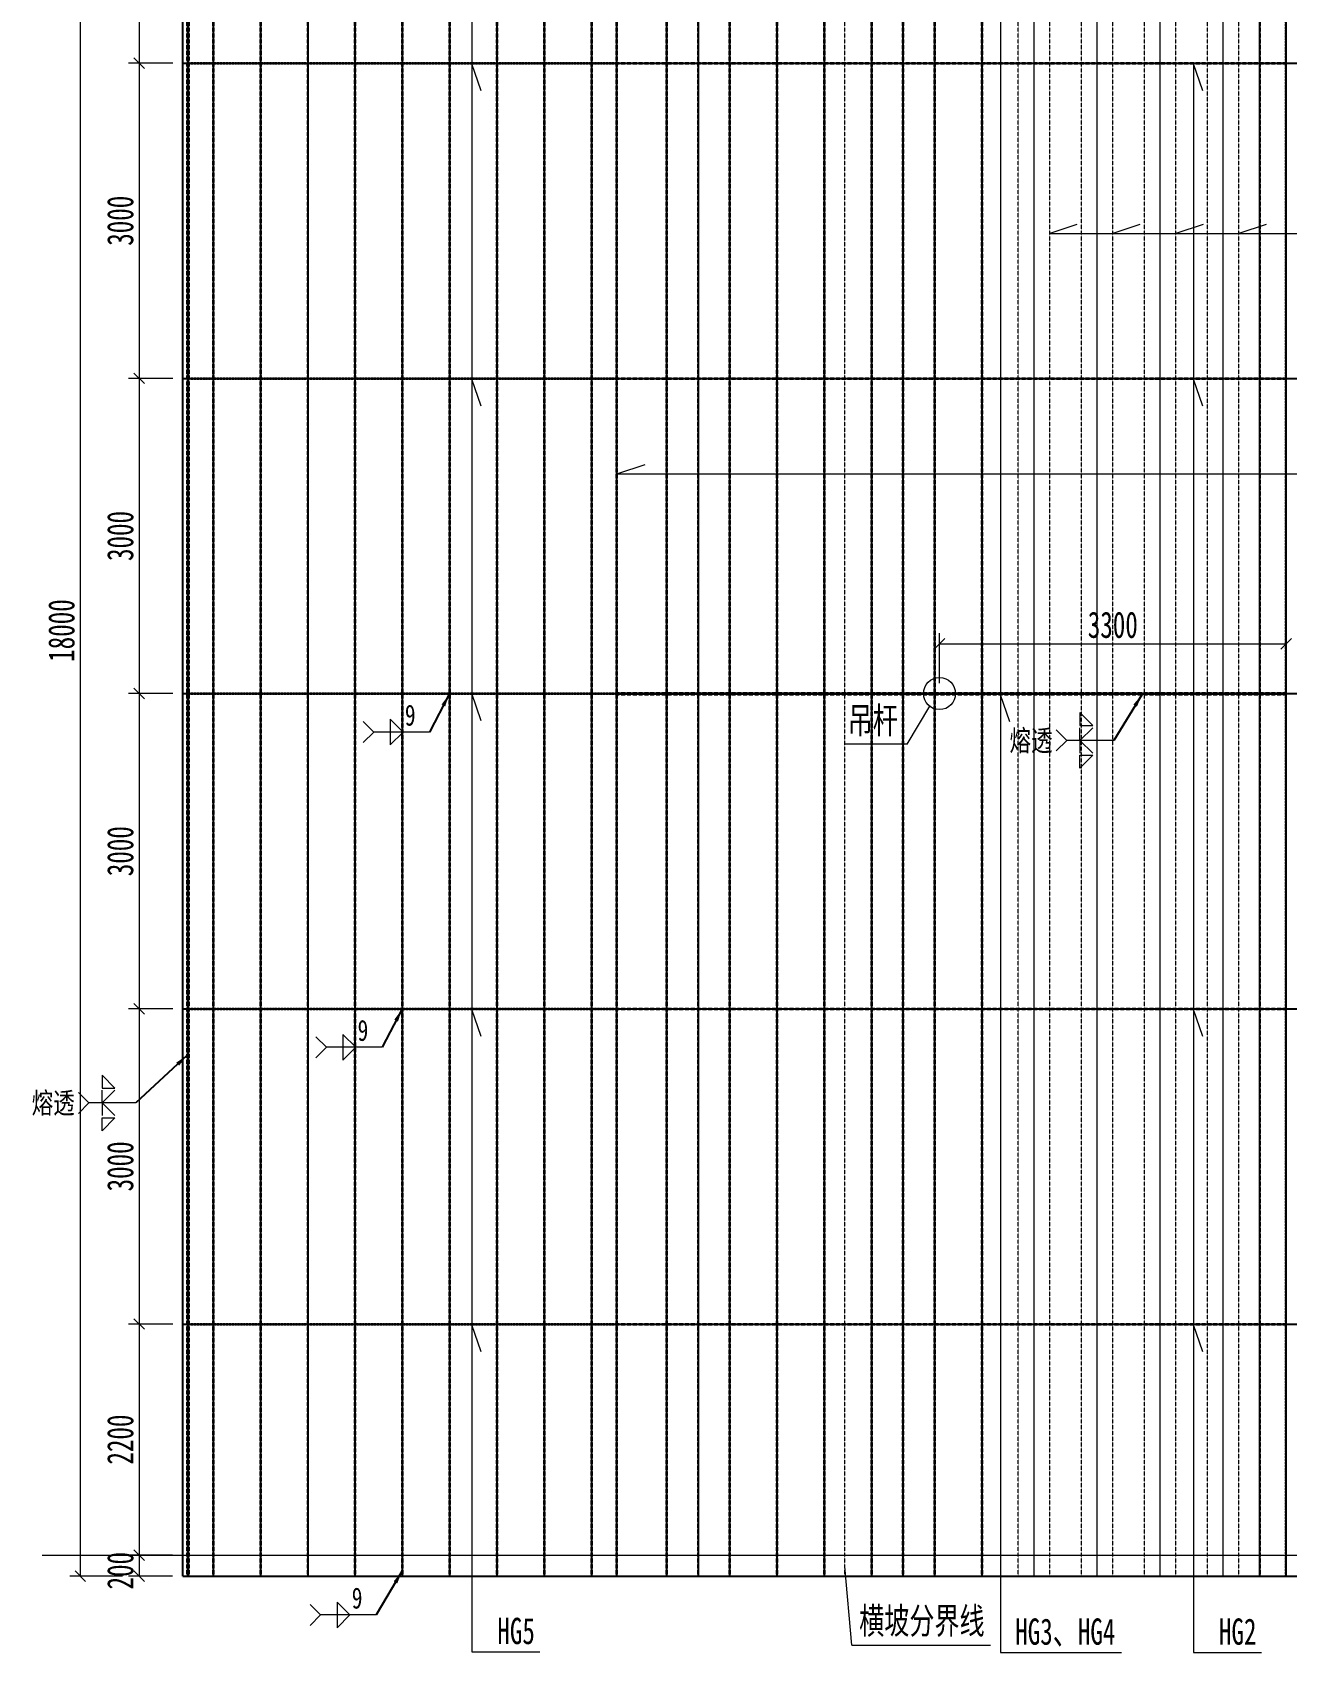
# Model space of a CAD drawing. Header units: millimetres. Extents: x 44597 to 300567, y -113054 to 73044.
# Drawn here: x 121384 to 133320, y -60600 to -45180 of the extents above; entities that cross this region are included whole.
import ezdxf
from ezdxf.enums import TextEntityAlignment as Align

# ---------------------------------------------------------------- set-up
doc = ezdxf.new("R2010")
doc.units = ezdxf.units.MM
doc.linetypes.add('CENTER2', pattern=[28.575, 19.05, -3.175, 3.175, -3.175])
doc.linetypes.add('DASHED', pattern=[0.75, 0.5, -0.25])
doc.layers.get('Defpoints').update_dxf_attribs({"color": 8})
for name, color, linetype, lineweight in [('Dim', 4, 'Continuous', 15), ('中心线', 2, 'CENTER2', 15), ('文字', 7, 'Continuous', 15), ('细实线', 4, 'Continuous', 15), ('虚线', 7, 'DASHED', 13), ('钢板粗线', 1, 'Continuous', 25)]:
    doc.layers.add(name, color=color, linetype=linetype, lineweight=lineweight)
doc.layers.add('Text', color=4, linetype='Continuous')
doc.styles.add('111', font='', dxfattribs={"width": 0.7})
doc.styles.add('BM_Dim', font='', dxfattribs={"width": 0.85})
doc.styles.add('SMEDI', font='', dxfattribs={"width": 0.75})
doc.styles.get("Standard").update_dxf_attribs({"font": ''})
doc.styles.get('111').set_extended_font_data('仿宋_GB2312')
doc.styles.get('BM_Dim').set_extended_font_data('仿宋_GB2312')
doc.styles.get('SMEDI').set_extended_font_data('仿宋_GB2312')
doc.styles.get('Standard').set_extended_font_data('仿宋_GB2312')
doc.dimstyles.new('200', dxfattribs={"dimscale": 0, "dimtxt": 2.5, "dimasz": 1, "dimexe": 1, "dimexo": 1, "dimgap": 0.6, "dimtad": 1, "dimdec": 0, "dimdsep": 46, "dimtxsty": '111', "dimblk": 'OBLIQUE', "dimcen": 0, "dimclrd": 4, "dimclre": 4, "dimclrt": 4, "dimadec": 1, "dimazin": 2, "dimtfac": 1, "dimtdec": 0, "dimtix": 1, "dimtmove": 2, "dimatfit": 3, "dimfxl": 4, "dimfxlon": 1, "dimtolj": 1, "dimlwd": -1, "dimlwe": -1, "dimarcsym": 0})
doc.dimstyles.new('MSteel_1.0_1.0', dxfattribs={"dimtxt": 3, "dimasz": 1.2, "dimexe": 1, "dimexo": 1, "dimgap": 1, "dimtad": 3, "dimtoh": 1, "dimdec": 0, "dimzin": 0, "dimdsep": 46, "dimtxsty": 'Standard', "dimblk": 'ARCHTICK', "dimcen": 0.09, "dimclrd": 3, "dimclre": 3, "dimadec": 0, "dimazin": 0, "dimtfac": 1, "dimtdec": 4, "dimtofl": 0, "dimtmove": 0, "dimatfit": 3, "dimfxl": 1, "dimtolj": 1, "dimtzin": 0, "dimarcsym": 0})

# ---------------------------------------------------------------- blocks, each defined once
blk = doc.blocks.new('_Oblique')
at = {"color": 0, "linetype": 'ByBlock', "lineweight": -2}
blk.add_line((-0.5, -0.5), (0.5, 0.5), dxfattribs=at)
blk = doc.blocks.new('*D365')
at = {"layer": 'Defpoints', "color": 0, "transparency": 16777216}
for p in [(122821, -42473), (122400, -45473), (122821, -45473)]:
    blk.add_point(p, dxfattribs=at)
at = {"layer": '细实线', "color": 4, "transparency": 16777216}
for p, q in [((122721, -42473), (122300, -42473)), ((122400, -42473), (122400, -45473)), ((122721, -45473), (122300, -45473))]:
    blk.add_line(p, q, dxfattribs=at)
at = {"layer": '细实线', "color": 4, "transparency": 16777216, "xscale": 99.99999999999999, "yscale": 99.99999999999999, "zscale": 99.99999999999999}
for p, rotation in [((122400, -42473), 90), ((122400, -45473), 270)]:
    blk.add_blockref('_Oblique', p, dxfattribs=dict(at, rotation=rotation))
at = {"layer": '细实线', "color": 4, "transparency": 16777216, "insert": (122221, -43973), "char_height": 250, "attachment_point": 5, "rotation": 90, "style": '111'}
blk.add_mtext('\\A1;3000', dxfattribs=at)
blk = doc.blocks.new('*D366')
at = {"layer": 'Defpoints', "color": 0, "transparency": 16777216}
for p in [(122821, -45473), (122400, -48473), (122821, -48473)]:
    blk.add_point(p, dxfattribs=at)
at = {"layer": '细实线', "color": 4, "transparency": 16777216}
for p, q in [((122721, -45473), (122300, -45473)), ((122400, -45473), (122400, -48473)), ((122721, -48473), (122300, -48473))]:
    blk.add_line(p, q, dxfattribs=at)
at = {"layer": '细实线', "color": 4, "transparency": 16777216, "xscale": 99.99999999999999, "yscale": 99.99999999999999, "zscale": 99.99999999999999}
for p, rotation in [((122400, -45473), 90), ((122400, -48473), 270)]:
    blk.add_blockref('_Oblique', p, dxfattribs=dict(at, rotation=rotation))
at = {"layer": '细实线', "color": 4, "transparency": 16777216, "insert": (122221, -46973), "char_height": 250, "attachment_point": 5, "rotation": 90, "style": '111'}
blk.add_mtext('\\A1;3000', dxfattribs=at)
blk = doc.blocks.new('*D367')
at = {"layer": 'Defpoints', "color": 0, "transparency": 16777216}
for p in [(122821, -48473), (122400, -51473), (122821, -51473)]:
    blk.add_point(p, dxfattribs=at)
at = {"layer": '细实线', "color": 4, "transparency": 16777216}
for p, q in [((122721, -48473), (122300, -48473)), ((122400, -48473), (122400, -51473)), ((122721, -51473), (122300, -51473))]:
    blk.add_line(p, q, dxfattribs=at)
at = {"layer": '细实线', "color": 4, "transparency": 16777216, "xscale": 99.99999999999999, "yscale": 99.99999999999999, "zscale": 99.99999999999999}
for p, rotation in [((122400, -48473), 90), ((122400, -51473), 270)]:
    blk.add_blockref('_Oblique', p, dxfattribs=dict(at, rotation=rotation))
at = {"layer": '细实线', "color": 4, "transparency": 16777216, "insert": (122221, -49973), "char_height": 250, "attachment_point": 5, "rotation": 90, "style": '111'}
blk.add_mtext('\\A1;3000', dxfattribs=at)
blk = doc.blocks.new('*D368')
at = {"layer": 'Defpoints', "color": 0, "transparency": 16777216}
for p in [(122821, -51473), (122400, -54473), (122821, -54473)]:
    blk.add_point(p, dxfattribs=at)
at = {"layer": '细实线', "color": 4, "transparency": 16777216}
for p, q in [((122721, -51473), (122300, -51473)), ((122400, -51473), (122400, -54473)), ((122721, -54473), (122300, -54473))]:
    blk.add_line(p, q, dxfattribs=at)
at = {"layer": '细实线', "color": 4, "transparency": 16777216, "xscale": 99.99999999999999, "yscale": 99.99999999999999, "zscale": 99.99999999999999}
for p, rotation in [((122400, -51473), 90), ((122400, -54473), 270)]:
    blk.add_blockref('_Oblique', p, dxfattribs=dict(at, rotation=rotation))
at = {"layer": '细实线', "color": 4, "transparency": 16777216, "insert": (122221, -52973), "char_height": 250, "attachment_point": 5, "rotation": 90, "style": '111'}
blk.add_mtext('\\A1;3000', dxfattribs=at)
blk = doc.blocks.new('*D369')
at = {"layer": 'Defpoints', "color": 0, "transparency": 16777216}
for p in [(122821, -54473), (122400, -57473), (122821, -57473)]:
    blk.add_point(p, dxfattribs=at)
at = {"layer": '细实线', "color": 4, "transparency": 16777216}
for p, q in [((122721, -54473), (122300, -54473)), ((122400, -54473), (122400, -57473)), ((122721, -57473), (122300, -57473))]:
    blk.add_line(p, q, dxfattribs=at)
at = {"layer": '细实线', "color": 4, "transparency": 16777216, "xscale": 99.99999999999999, "yscale": 99.99999999999999, "zscale": 99.99999999999999}
for p, rotation in [((122400, -54473), 90), ((122400, -57473), 270)]:
    blk.add_blockref('_Oblique', p, dxfattribs=dict(at, rotation=rotation))
at = {"layer": '细实线', "color": 4, "transparency": 16777216, "insert": (122221, -55973), "char_height": 250, "attachment_point": 5, "rotation": 90, "style": '111'}
blk.add_mtext('\\A1;3000', dxfattribs=at)
blk = doc.blocks.new('*D370')
at = {"layer": 'Defpoints', "color": 0, "transparency": 16777216}
for p in [(122821, -57473), (122400, -59673), (122816, -59673)]:
    blk.add_point(p, dxfattribs=at)
at = {"layer": '细实线', "color": 4, "transparency": 16777216}
for p, q in [((122721, -57473), (122300, -57473)), ((122400, -57473), (122400, -59673)), ((122716, -59673), (122300, -59673))]:
    blk.add_line(p, q, dxfattribs=at)
at = {"layer": '细实线', "color": 4, "transparency": 16777216, "xscale": 99.99999999999999, "yscale": 99.99999999999999, "zscale": 99.99999999999999}
for p, rotation in [((122400, -57473), 90), ((122400, -59673), 270)]:
    blk.add_blockref('_Oblique', p, dxfattribs=dict(at, rotation=rotation))
at = {"layer": '细实线', "color": 4, "transparency": 16777216, "insert": (122221, -58573), "char_height": 250, "attachment_point": 5, "rotation": 90, "style": '111'}
blk.add_mtext('\\A1;2200', dxfattribs=at)
blk = doc.blocks.new('*D371')
at = {"layer": 'Defpoints', "color": 0, "transparency": 16777216}
for p in [(122541, -41873), (121840, -59873), (122557, -59873)]:
    blk.add_point(p, dxfattribs=at)
at = {"layer": '细实线', "color": 4, "transparency": 16777216}
for p, q in [((122240, -41873), (121740, -41873)), ((121840, -41873), (121840, -59873)), ((122240, -59873), (121740, -59873))]:
    blk.add_line(p, q, dxfattribs=at)
at = {"layer": '细实线', "color": 4, "transparency": 16777216, "xscale": 99.99999999999999, "yscale": 99.99999999999999, "zscale": 99.99999999999999}
for p, rotation in [((121840, -41873), 90), ((121840, -59873), 270)]:
    blk.add_blockref('_Oblique', p, dxfattribs=dict(at, rotation=rotation))
at = {"layer": '细实线', "color": 4, "transparency": 16777216, "insert": (121661, -50873), "char_height": 250, "attachment_point": 5, "rotation": 90, "style": '111'}
blk.add_mtext('\\A1;18000', dxfattribs=at)
blk = doc.blocks.new('_ArchTick')
at = {"color": 0, "linetype": 'ByBlock', "const_width": 0.15}
blk.add_lwpolyline([(-0.5, -0.5), (0.5, 0.5)], dxfattribs=at)
blk = doc.blocks.new('角焊缝1')
at = {"layer": 'Dim'}
blk.add_line((-3101.17, 370.22), (-3106.48, 370.22), dxfattribs=at)
blk.add_lwpolyline([(-3107.48, 369.22), (-3106.48, 370.22), (-3107.48, 371.22)], dxfattribs=at)
blk.add_lwpolyline([(-3104.91, 371.45), (-3104.91, 368.99), (-3103.68, 370.22)], close=True, dxfattribs=at)
blk = doc.blocks.new('全融透2')
at = {"layer": 'Dim'}
blk.add_line((0, 0), (-4.48, 0), dxfattribs=at)
for points in [[(-3.23, 2.65), (-3.23, 1.41), (-2, 1.41)], [(-3.23, -2.65), (-3.23, -1.41), (-2, -1.41)]]:
    blk.add_lwpolyline(points, close=True, dxfattribs=at)
for points in [[(-5.48, 1), (-4.48, 0), (-5.48, -1)], [(-2, 1.21), (-3.23, 0), (-3.23, 1.21)], [(-2, -1.21), (-3.23, 0), (-3.23, -1.21)]]:
    blk.add_lwpolyline(points, dxfattribs=at)
at = {"layer": 'Text', "style": 'SMEDI', "width": 0.75}
blk.add_text('熔透', height=2, dxfattribs=at).set_placement((-9.92, 0), align=Align.MIDDLE_LEFT)
blk = doc.blocks.new('*D486')
at = {"layer": 'Defpoints', "color": 0, "transparency": 16777216}
for p in [(122816, -59673), (122400, -59873), (122816, -59873)]:
    blk.add_point(p, dxfattribs=at)
at = {"layer": '细实线', "color": 4, "transparency": 16777216}
for p, q in [((122716, -59673), (122300, -59673)), ((122400, -59673), (122400, -59873)), ((122716, -59873), (122300, -59873))]:
    blk.add_line(p, q, dxfattribs=at)
at = {"layer": '细实线', "color": 4, "transparency": 16777216, "xscale": 99.99999999999999, "yscale": 99.99999999999999, "zscale": 99.99999999999999}
for p, rotation in [((122400, -59673), 90), ((122400, -59873), 270)]:
    blk.add_blockref('_Oblique', p, dxfattribs=dict(at, rotation=rotation))
at = {"layer": '细实线', "color": 4, "transparency": 16777216, "insert": (122221, -59821), "char_height": 250, "attachment_point": 5, "rotation": 90, "style": '111'}
blk.add_mtext('\\A1;200', dxfattribs=at)
blk = doc.blocks.new('*D487')
at = {"layer": 'Defpoints', "color": 0, "transparency": 16777216}
for p in [(133316, -50999), (130016, -51473), (133316, -51473)]:
    blk.add_point(p, dxfattribs=at)
at = {"layer": '细实线', "color": 4, "transparency": 16777216}
for p, q in [((130016, -51373), (130016, -50899)), ((130016, -50999), (133316, -50999)), ((133316, -51373), (133316, -50899))]:
    blk.add_line(p, q, dxfattribs=at)
at = {"layer": '细实线', "color": 4, "transparency": 16777216, "xscale": 99.99999999999999, "yscale": 99.99999999999999, "zscale": 99.99999999999999, "rotation": 180}
blk.add_blockref('_Oblique', (130016, -50999), dxfattribs=at)
at = {"layer": '细实线', "color": 4, "transparency": 16777216, "xscale": 99.99999999999999, "yscale": 99.99999999999999, "zscale": 99.99999999999999}
blk.add_blockref('_Oblique', (133316, -50999), dxfattribs=at)
at = {"layer": '细实线', "color": 4, "transparency": 16777216, "insert": (131666, -50820), "char_height": 250, "attachment_point": 5, "style": '111'}
blk.add_mtext('\\A1;3300', dxfattribs=at)

msp = doc.modelspace()

# ---------------------------------------------------------------- linework, layer by layer
at = {"layer": 'Defpoints'}
for p, q in [((122866.3, -59873.3), (122866.3, -41873.3)), ((123106.7, -59873.3), (123106.7, -41873.3)), ((123556.7, -59873.3), (123556.7, -41873.3)), ((124006.7, -59873.3), (124006.7, -41873.3)), ((124456.7, -59873.3), (124456.7, -41873.3)), ((124906.7, -59873.3), (124906.7, -41873.3)), ((125356.7, -59873.3), (125356.7, -41873.3)), ((125806.7, -59873.3), (125806.7, -41873.3)), ((126256.7, -59873.3), (126256.7, -41873.3)), ((126706.7, -59873.3), (126706.7, -41873.3)), ((126946.3, -59873.3), (126946.3, -41873.3)), ((127421.7, -59873.3), (127421.7, -41873.3)), ((127721.7, -59873.3), (127721.7, -41873.3)), ((128021.7, -59873.3), (128021.7, -41873.3)), ((128471.7, -59873.3), (128471.7, -41873.3)), ((128921.7, -59873.3), (128921.7, -41873.3)), ((129371.7, -59873.3), (129371.7, -41873.3)), ((129671.7, -59873.3), (129671.7, -41873.3)), ((129971.7, -59873.3), (129971.7, -41873.3)), ((130421.7, -59873.3), (130421.7, -41873.3)), ((133066.6, -59873.3), (133066.6, -41873.3)), ((133316.3, -59873.3), (133316.3, -41873.3)), ((122816.3, -45473.3), (142816.3, -45473.3)), ((122816.3, -48473.3), (142816.3, -48473.3)), ((122816.3, -51473.3), (142816.3, -51473.3)), ((122816.3, -54473.3), (142816.3, -54473.3)), ((122816.3, -57473.3), (142816.3, -57473.3))]:
    msp.add_line(p, q, dxfattribs=at)
at = {"layer": '中心线', "color": 6, "ltscale": 0.3}
for p, q in [((130916.7, -59873.3), (130916.7, -41873.3)), ((131516.7, -59873.3), (131516.7, -41873.3)), ((132116.7, -59873.3), (132116.7, -41873.3)), ((132716.6, -59873.3), (132716.6, -41873.3))]:
    msp.add_line(p, q, dxfattribs=at)
at = {"layer": '中心线', "ltscale": 0.3}
msp.add_line((121477.5, -59673.3), (144214.5, -59673.3), dxfattribs=at)
at = {"layer": '细实线'}
for p, q in [((125567.4, -42479.3), (125567.4, -60594.3)), ((130598.1, -42485.3), (130598.1, -60600.3)), ((125654.6, -45737.1), (125567.4, -45479.3)), ((132434.6, -45479.3), (132434.6, -60600.3)), ((132521.8, -45737.1), (132434.6, -45479.3)), ((131324.5, -47007.7), (131066.7, -47094.8)), ((131924.5, -47007.7), (131666.7, -47094.8)), ((132524.5, -47007.7), (132266.7, -47094.8)), ((133124.5, -47007.7), (132866.7, -47094.8)), ((131066.7, -47094.8), (144108.8, -47094.8)), ((125654.6, -48737.1), (125567.4, -48479.3)), ((132521.8, -48737.1), (132434.6, -48479.3)), ((127211.1, -49295.8), (126953.3, -49382.9)), ((126953.3, -49382.9), (144161.6, -49382.9)), ((125654.6, -51731.1), (125567.4, -51473.3)), ((130685.3, -51743.1), (130598.1, -51485.3)), ((129710, -51953.3), (129923.5, -51594.3)), ((129710, -51953.3), (129108.8, -51953.3)), ((125654.6, -54737.1), (125567.4, -54479.3)), ((132521.8, -54737.1), (132434.6, -54479.3)), ((125654.6, -57737.1), (125567.4, -57479.3)), ((132521.8, -57737.1), (132434.6, -57479.3)), ((129182.3, -60529.8), (129116.6, -59779.7)), ((125567.4, -60594.3), (126213.5, -60594.3)), ((129182.3, -60529.8), (130502, -60529.8)), ((130598.1, -60600.3), (131749.3, -60600.3)), ((132434.6, -60600.3), (133080.7, -60600.3))]:
    msp.add_line(p, q, dxfattribs=at)
msp.add_circle((130016.3, -51473.3), 152.5, dxfattribs=at)
at = {"layer": '虚线', "color": 2, "ltscale": 4}
for p, q in [((122854.3, -59873.3), (122854.3, -41873.3)), ((122878.3, -59873.3), (122878.3, -41873.3)), ((126939.3, -59873.3), (126939.3, -41873.3)), ((126953.3, -59873.3), (126953.3, -41873.3)), ((126952.6, -45467.3), (133309.3, -45467.3)), ((126952.6, -45479.3), (133309.3, -45479.3)), ((126952.6, -48467.3), (133309.3, -48467.3)), ((126952.6, -48479.3), (133309.3, -48479.3)), ((126952.6, -51461.3), (133309.3, -51461.3)), ((126952.6, -51485.3), (133309.3, -51485.3)), ((126952.6, -54467.3), (133309.3, -54467.3)), ((126952.6, -54479.3), (133309.3, -54479.3)), ((126952.6, -57467.3), (133309.3, -57467.3)), ((126952.6, -57479.3), (133309.3, -57479.3))]:
    msp.add_line(p, q, dxfattribs=at)
at = {"layer": '虚线', "ltscale": 4}
for p, q in [((123100.7, -59873.3), (123100.7, -41873.3)), ((123112.7, -59873.3), (123112.7, -41873.3)), ((123550.7, -59873.3), (123550.7, -41873.3)), ((123562.7, -59873.3), (123562.7, -41873.3)), ((124000.7, -59873.3), (124000.7, -41873.3)), ((124012.7, -59873.3), (124012.7, -41873.3)), ((124450.7, -59873.3), (124450.7, -41873.3)), ((124462.7, -59873.3), (124462.7, -41873.3)), ((124900.7, -59873.3), (124900.7, -41873.3)), ((124912.7, -59873.3), (124912.7, -41873.3)), ((125350.7, -59873.3), (125350.7, -41873.3)), ((125362.7, -59873.3), (125362.7, -41873.3)), ((125800.7, -59873.3), (125800.7, -41873.3)), ((125812.7, -59873.3), (125812.7, -41873.3)), ((126250.7, -59873.3), (126250.7, -41873.3)), ((126262.7, -59873.3), (126262.7, -41873.3)), ((126700.7, -59873.3), (126700.7, -41873.3)), ((126712.7, -59873.3), (126712.7, -41873.3)), ((127415.7, -59873.3), (127415.7, -41873.3)), ((127427.7, -59873.3), (127427.7, -41873.3)), ((127715.7, -59873.3), (127715.7, -41873.3)), ((127727.7, -59873.3), (127727.7, -41873.3)), ((128015.7, -59873.3), (128015.7, -41873.3)), ((128027.7, -59873.3), (128027.7, -41873.3)), ((128465.7, -59873.3), (128465.7, -41873.3)), ((128477.7, -59873.3), (128477.7, -41873.3)), ((128915.7, -59873.3), (128915.7, -41873.3)), ((128927.7, -59873.3), (128927.7, -41873.3)), ((129116.6, -59873.3), (129116.6, -41873.3)), ((129365.7, -59873.3), (129365.7, -41873.3)), ((129377.7, -59873.3), (129377.7, -41873.3)), ((129665.7, -59873.3), (129665.7, -41873.3)), ((129677.7, -59873.3), (129677.7, -41873.3)), ((130415.7, -59873.3), (130415.7, -41873.3)), ((130427.7, -59873.3), (130427.7, -41873.3)), ((133060.6, -59873.3), (133060.6, -41873.3)), ((133072.6, -59873.3), (133072.6, -41873.3)), ((129965.7, -59873.3), (129965.7, -42617.1)), ((129977.7, -59873.3), (129977.7, -42620.8))]:
    msp.add_line(p, q, dxfattribs=at)
at = {"layer": '虚线', "color": 6, "ltscale": 4}
for p, q in [((130766.7, -59873.3), (130766.7, -41873.3)), ((131066.7, -59873.3), (131066.7, -41873.3)), ((131366.7, -59873.3), (131366.7, -41873.3)), ((131666.7, -59873.3), (131666.7, -41873.3)), ((131966.7, -59873.3), (131966.7, -41873.3)), ((132266.7, -59873.3), (132266.7, -41873.3)), ((132566.6, -59873.3), (132566.6, -41873.3)), ((132866.6, -59873.3), (132866.6, -41873.3))]:
    msp.add_line(p, q, dxfattribs=at)
at = {"layer": '虚线', "color": 2, "ltscale": 2}
for p, q in [((133309.3, -59873.3), (133309.3, -41873.3)), ((122878.3, -45467.3), (126938.6, -45467.3)), ((122878.3, -45479.3), (126938.6, -45479.3)), ((122878.3, -48467.3), (126938.6, -48467.3)), ((122878.3, -48479.3), (126938.6, -48479.3)), ((122878.3, -51467.3), (126938.6, -51467.3)), ((122878.3, -51479.3), (126938.6, -51479.3)), ((122878.3, -54467.3), (126938.6, -54467.3)), ((122878.3, -54479.3), (126938.6, -54479.3)), ((122878.3, -57467.3), (126938.6, -57467.3)), ((122878.3, -57479.3), (126938.6, -57479.3))]:
    msp.add_line(p, q, dxfattribs=at)
at = {"layer": '钢板粗线'}
for q in [(122816.3, -41873.3), (142816.3, -59873.3)]:
    msp.add_line((122816.3, -59873.3), q, dxfattribs=at)

# ---------------------------------------------------------------- block references
at = {"layer": '细实线', "color": 8}
for name, p, xscale, yscale, zscale in [('全融透2', (131675.1, -51919.2), 99.99999999999999, 99.99999999999999, 99.99999999999999), ('角焊缝1', (435279.9, -88861.3), 100, 100, 100), ('角焊缝1', (434829.9, -91861.3), 100, 100, 100), ('角焊缝1', (434774.2, -97264.2), 100, 100, 100)]:
    msp.add_blockref(name, p, dxfattribs=dict(at, xscale=xscale, yscale=yscale, zscale=zscale))
at = {"layer": '细实线', "xscale": 99.99999999999999, "yscale": 99.99999999999999, "zscale": 99.99999999999999}
msp.add_blockref('全融透2', (122369.3, -55368.9), dxfattribs=at)

# ---------------------------------------------------------------- texts
at = {"layer": 'Text', "style": 'SMEDI', "width": 0.75}
for p in [(124928.6, -51678), (124478.6, -54678), (124422.9, -60080.9)]:
    msp.add_text('9', height=200, dxfattribs=at).set_placement(p, align=Align.MIDDLE_LEFT)
at = {"layer": '文字', "style": 'BM_Dim', "width": 0.7}
for s, p in [('吊杆', (129381.3, -51928.2)), ('横坡分界线', (129849.2, -60497.6)), ('HG5', (125987.4, -60594.3)), ('HG3、HG4', (131213.8, -60600.3)), ('HG2', (132854.5, -60600.3))]:
    msp.add_text(s, height=250, dxfattribs=at).set_placement(p, align=Align.BOTTOM_CENTER)

# ---------------------------------------------------------------- dimensions: what is measured, and where the dimension line sits
at = {"layer": '细实线'}
for base, p1, p2, picture, middle in [((121839.7, -59873.3), (122540.7, -41873.3), (122556.7, -59873.3), '*D371', (121660.8, -50873.3)), ((122399.5, -45473.3), (122821.4, -42473.3), (122821.4, -45473.3), '*D365', (122220.6, -43973.3)), ((122399.5, -48473.3), (122821.4, -45473.3), (122821.4, -48473.3), '*D366', (122220.6, -46973.3)), ((122399.5, -51473.3), (122821.4, -48473.3), (122821.4, -51473.3), '*D367', (122220.6, -49973.3)), ((122399.5, -54473.3), (122821.4, -51473.3), (122821.4, -54473.3), '*D368', (122220.6, -52973.3)), ((122399.5, -57473.3), (122821.4, -54473.3), (122821.4, -57473.3), '*D369', (122220.6, -55973.3)), ((122399.5, -59673.3), (122821.4, -57473.3), (122816.3, -59673.3), '*D370', (122220.6, -58573.3))]:
    dim = msp.add_linear_dim(base=base, p1=p1, p2=p2, angle=270, dimstyle='200', override={"dimscale": 100, "dimblk": 'Oblique'}, dxfattribs=at)
    dim.commit()
    dim.dimension.update_dxf_attribs({"geometry": picture, "text_midpoint": middle})
dim = msp.add_linear_dim(base=(133316.3, -50998.9), p1=(130016.3, -51473.3), p2=(133316.3, -51473.3), dimstyle='200', override={"dimscale": 100, "dimblk": 'Oblique'}, dxfattribs=at)
dim.commit()
dim.dimension.update_dxf_attribs({"geometry": '*D487', "text_midpoint": (131666.3, -50820)})
dim = msp.add_linear_dim(base=(122399.5, -59873.3), p1=(122816.3, -59673.3), p2=(122816.3, -59873.3), angle=90, dimstyle='200', override={"dimscale": 100, "dimblk": 'Oblique'}, dxfattribs=at)
dim.commit()
dim.dimension.update_dxf_attribs({"geometry": '*D486', "text_midpoint": (122220.6, -59820.7), "dimtype": 160})

# ---------------------------------------------------------------- leaders
at = {"layer": 'Dim'}
for points in [[(125350.7, -51479.3), (125162.4, -51839)], [(131941.6, -51485.3), (131675.1, -51919.2)], [(124900.7, -54479.3), (124712.4, -54839)], [(122854.3, -54917.8), (122369.3, -55368.9)], [(124900.1, -59829.4), (124656.7, -60241.9)]]:
    msp.add_leader(points, dimstyle='MSteel_1.0_1.0', override={"dimscale": 100, "dimclrd": 256}, dxfattribs=at)

doc.saveas('drawing.dxf')
